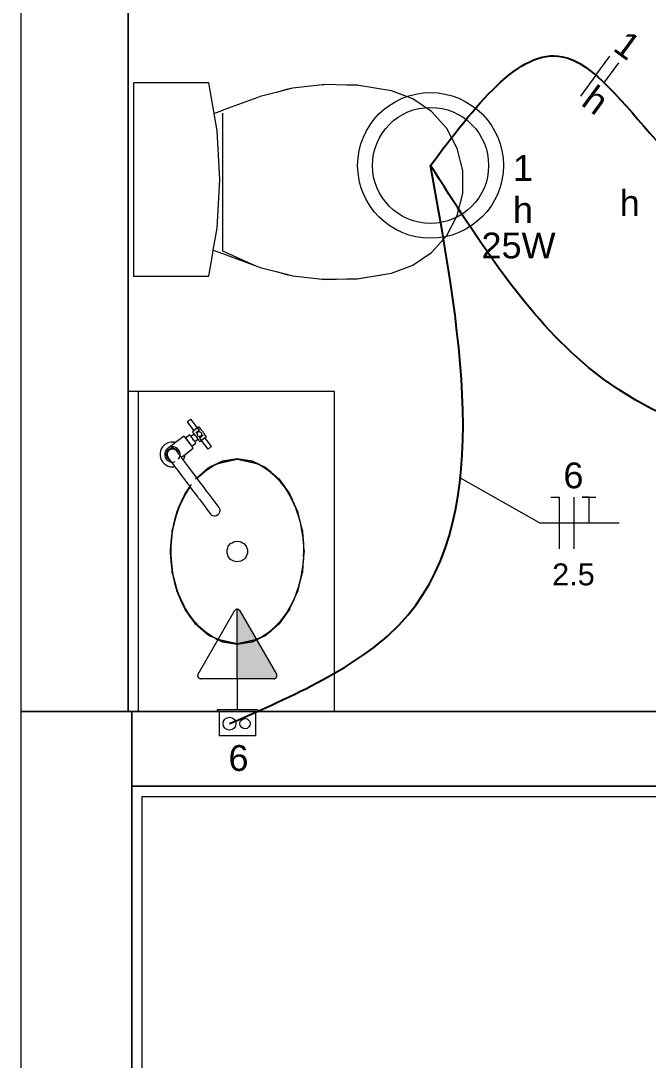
# Model space of a CAD drawing. Header units: millimetres. Extents: x 3.1 to 48, y 1.7 to 17.8.
# Drawn here: x 26.139 to 28.569, y 10.07 to 14.101 of the extents above; entities that cross this region are included whole.
import ezdxf

# ---------------------------------------------------------------- set-up
doc = ezdxf.new("R2010")
doc.units = ezdxf.units.MM
doc.layers.add('EL-Eletroduto', color=30, linetype='Continuous')
for name, color, linetype, lineweight in [('EL-Fios (Fase 1)', 2, 'Continuous', 15), ('EL-Fios (Neutro)', 154, 'Continuous', 15), ('EL-Fios (Retorno)', 10, 'Continuous', 15), ('EL-Fios (Terra)', 92, 'Continuous', 15), ('EL-Textos fios', 1, 'Continuous', 9), ('EL-Tomadas', 150, 'Continuous', 20), ('IFC-Caixa de passagem-Contorno', 44, 'Continuous', 5), ('IFC-Elemento construtivo genérico-Contorno', 253, 'Continuous', 5), ('IFC-Elemento de mobília-Contorno', 253, 'Continuous', 5), ('IFC-Elemento terminal-Contorno', 253, 'Continuous', 5), ('IFC-Laje-Contorno', 253, 'Continuous', 5), ('IFC-Parede padrão-Contorno', 253, 'Continuous', 5), ('IFC-Parede-Contorno', 253, 'Continuous', 5), ('P-Simbol', 5, 'Continuous', 20), ('Textos', 2, 'Continuous', 9)]:
    doc.layers.add(name, color=color, linetype=linetype, lineweight=lineweight)
doc.styles.add('Arial', font='arial.ttf')

msp = doc.modelspace()

# ---------------------------------------------------------------- hatches: boundary and pattern name
at = {"layer": 'EL-Tomadas', "linetype": 'Continuous'}
msp.add_hatch(color=161, dxfattribs=at).paths.add_polyline_path([(26.9773, 11.5495), (26.9773, 11.8188), (26.9797, 11.8186), (26.9827, 11.8175), (26.985, 11.816), (26.9867, 11.8142), (26.9879, 11.8125), (27.1304, 11.5651), (27.1309, 11.5624), (27.1308, 11.5596), (27.13, 11.5567), (27.1288, 11.5546), (27.126, 11.5518), (27.1227, 11.55), (27.1202, 11.5495), (26.9773, 11.5495)])

# ---------------------------------------------------------------- linework, layer by layer
at = {"layer": 'EL-Eletroduto'}
for points in [[(27.7261, 13.5398), (28.2369, 13.9612), (29.0082, 13.418), (29.0142, 13.4198)], [(26.9473, 11.3754), (27.6044, 11.7586), (27.7261, 13.5398)], [(30.8529, 12.4937), (28.3387, 12.7566), (27.7261, 13.5398)]]:
    msp.add_spline(points, degree=3, dxfattribs=at)
at = {"layer": 'EL-Fios (Fase 1)'}
for p, q in [((28.3661, 13.8892), (28.4205, 13.9634)), ((28.3661, 13.8892), (28.3067, 13.8084)), ((28.2831, 12.0535), (28.2831, 12.2535))]:
    msp.add_line(p, q, dxfattribs=at)
at = {"layer": 'EL-Fios (Neutro)'}
for p in [(28.1926, 12.2535), (28.2259, 12.0535)]:
    msp.add_line(p, (28.2259, 12.2535), dxfattribs=at)
at = {"layer": 'EL-Fios (Retorno)'}
for p, q in [((28.401, 13.8635), (28.4554, 13.9377)), ((28.1485, 12.1535), (27.8418, 12.327)), ((28.1485, 12.1535), (28.4563, 12.1535))]:
    msp.add_line(p, q, dxfattribs=at)
at = {"layer": 'EL-Fios (Terra)'}
msp.add_lwpolyline([(28.3402, 12.1535), (28.3402, 12.2535), (28.3135, 12.2535), (28.3669, 12.2535)], dxfattribs=at)
at = {"layer": 'EL-Tomadas'}
for p, q in [((26.8253, 11.5676), (26.9669, 11.8128)), ((26.9773, 11.5495), (26.9773, 11.8188)), ((26.9877, 11.8128), (27.1293, 11.5674)), ((27.1189, 11.5494), (26.8357, 11.5496)), ((26.9773, 11.5496), (26.9773, 11.429))]:
    msp.add_line(p, q, dxfattribs=at)
for points in [[(26.9877, 11.8128), (26.9869, 11.814), (26.986, 11.8151), (26.985, 11.816), (26.9839, 11.8169), (26.9827, 11.8176), (26.9814, 11.8181), (26.98, 11.8185), (26.9787, 11.8187), (26.9773, 11.8188), (26.9759, 11.8187), (26.9745, 11.8185), (26.9732, 11.8181), (26.9719, 11.8176), (26.9707, 11.8169), (26.9696, 11.816), (26.9685, 11.8151), (26.9676, 11.814), (26.9669, 11.8128)], [(26.8253, 11.5676), (26.8247, 11.5663), (26.8242, 11.565), (26.8239, 11.5637), (26.8237, 11.5623), (26.8237, 11.5609), (26.8239, 11.5595), (26.8242, 11.5581), (26.8247, 11.5568), (26.8253, 11.5556), (26.8261, 11.5544), (26.827, 11.5533), (26.828, 11.5524), (26.8291, 11.5516), (26.8303, 11.5509), (26.8316, 11.5503), (26.8329, 11.5499), (26.8343, 11.5497), (26.8357, 11.5496)], [(27.1189, 11.5494), (27.1203, 11.5495), (27.1217, 11.5498), (27.123, 11.5502), (27.1243, 11.5507), (27.1255, 11.5514), (27.1267, 11.5522), (27.1277, 11.5532), (27.1286, 11.5543), (27.1293, 11.5554), (27.13, 11.5567), (27.1304, 11.558), (27.1308, 11.5594), (27.1309, 11.5607), (27.1309, 11.5621), (27.1308, 11.5635), (27.1304, 11.5649), (27.13, 11.5662), (27.1293, 11.5674)]]:
    msp.add_lwpolyline(points, dxfattribs=at)
at = {"layer": 'IFC-Caixa de passagem-Contorno'}
for p, q in [((27.0553, 11.429), (26.8993, 11.429)), ((26.8993, 11.429), (26.8993, 11.423)), ((27.0553, 11.423), (26.8993, 11.423)), ((26.9073, 11.423), (26.9073, 11.328)), ((27.0473, 11.423), (27.0473, 11.328)), ((27.0553, 11.429), (27.0553, 11.423)), ((27.0473, 11.328), (26.9073, 11.328))]:
    msp.add_line(p, q, dxfattribs=at)
for centre, radius in [((26.9473, 11.3754), 0.025), ((27.0073, 11.3754), 0.0199)]:
    msp.add_circle(centre, radius, dxfattribs=at)
at = {"layer": 'IFC-Elemento construtivo genérico-Contorno', "lineweight": 5}
for p, q in [((28.9546, 11.133), (26.5686, 11.133)), ((26.5686, 11.133), (26.5686, 5.407)), ((26.6086, 11.093), (29.2846, 11.093)), ((26.6086, 5.447), (26.6086, 11.093))]:
    msp.add_line(p, q, dxfattribs=at)
at = {"layer": 'IFC-Elemento de mobília-Contorno', "lineweight": 5}
for p, q in [((26.5946, 12.663), (26.5546, 12.663)), ((26.5546, 12.663), (26.5546, 12.642)), ((26.7173, 12.663), (26.5546, 12.663)), ((26.5946, 12.4827), (26.5946, 12.663)), ((26.7521, 12.663), (26.7173, 12.663)), ((26.7688, 12.663), (26.7521, 12.663)), ((26.8607, 12.663), (26.7688, 12.663)), ((26.8957, 12.663), (26.8607, 12.663)), ((26.9534, 12.663), (26.8957, 12.663)), ((27.0012, 12.663), (26.9534, 12.663)), ((27.0293, 12.663), (27.0012, 12.663)), ((27.0588, 12.663), (27.0293, 12.663)), ((27.0701, 12.663), (27.0588, 12.663)), ((27.0938, 12.663), (27.0701, 12.663)), ((27.1857, 12.663), (27.0938, 12.663)), ((27.2025, 12.663), (27.1857, 12.663)), ((27.3546, 12.663), (27.2025, 12.663)), ((27.3546, 12.4612), (27.3546, 12.663)), ((26.5546, 12.642), (26.5546, 12.3369)), ((26.5546, 12.642), (26.5546, 12.3369)), ((26.5946, 12.3432), (26.5946, 12.4827)), ((27.3546, 12.4433), (27.3546, 12.4612)), ((27.3546, 12.344), (27.3546, 12.4433)), ((26.8745, 12.3722), (26.8764, 12.3731)), ((26.8764, 12.3731), (26.8826, 12.3761)), ((26.8826, 12.3761), (26.8963, 12.3828)), ((26.8963, 12.3828), (26.8967, 12.383)), ((26.8967, 12.383), (26.9149, 12.3919)), ((26.9149, 12.3919), (26.9197, 12.3942)), ((26.9197, 12.3942), (26.9276, 12.3955)), ((26.9276, 12.3955), (26.9773, 12.4033)), ((26.9773, 12.4033), (27.0348, 12.3942)), ((27.0348, 12.3942), (27.0397, 12.3919)), ((27.0397, 12.3919), (27.059, 12.3824)), ((27.059, 12.3824), (27.0597, 12.3821)), ((27.0597, 12.3821), (27.0781, 12.3731)), ((27.0781, 12.3731), (27.08, 12.3722)), ((26.5546, 12.3369), (26.5546, 12.3073)), ((26.5946, 12.2357), (26.5946, 12.3432)), ((26.816, 12.3247), (26.8248, 12.3323)), ((26.8248, 12.3323), (26.8399, 12.3456)), ((26.8399, 12.3456), (26.8643, 12.3669)), ((26.8643, 12.3669), (26.8651, 12.3676)), ((26.8651, 12.3676), (26.8745, 12.3722)), ((27.08, 12.3722), (27.0895, 12.3676)), ((27.0895, 12.3676), (27.1298, 12.3323)), ((27.1298, 12.3323), (27.1385, 12.3247)), ((27.3546, 12.2384), (27.3546, 12.344)), ((26.5546, 12.3073), (26.5546, 12.2162)), ((26.7828, 12.2784), (26.7992, 12.3012)), ((26.7992, 12.3012), (26.7994, 12.3015)), ((27.1385, 12.3247), (27.1433, 12.318)), ((27.1433, 12.318), (27.1551, 12.3015)), ((27.1551, 12.3015), (27.1554, 12.3012)), ((27.1554, 12.3012), (27.1717, 12.2784)), ((26.767, 12.2496), (26.7719, 12.2606)), ((26.7719, 12.2606), (26.7751, 12.2676)), ((26.7751, 12.2676), (26.7815, 12.2765)), ((26.7815, 12.2765), (26.7828, 12.2784)), ((27.1717, 12.2784), (27.1731, 12.2765)), ((27.1731, 12.2765), (27.1795, 12.2676)), ((27.1795, 12.2676), (27.1814, 12.2634)), ((27.1814, 12.2634), (27.1826, 12.2606)), ((27.1826, 12.2606), (27.1907, 12.2427)), ((26.5546, 12.2162), (26.5546, 12.1256)), ((26.5946, 12.2186), (26.5946, 12.2357)), ((26.5946, 12.1308), (26.5946, 12.2186)), ((26.7487, 12.2091), (26.7629, 12.2406)), ((26.7629, 12.2406), (26.7639, 12.2427)), ((26.7639, 12.2427), (26.767, 12.2496)), ((27.1907, 12.2427), (27.1916, 12.2406)), ((27.1916, 12.2406), (27.2058, 12.2091)), ((27.3546, 12.2066), (27.3546, 12.2384)), ((26.7371, 12.1707), (26.7384, 12.1759)), ((26.7384, 12.1759), (26.7426, 12.1928)), ((26.7426, 12.1928), (26.7433, 12.1953)), ((26.7433, 12.1953), (26.7443, 12.1993)), ((26.7443, 12.1993), (26.7479, 12.2074)), ((26.7479, 12.2074), (26.7487, 12.2091)), ((27.2058, 12.2091), (27.2066, 12.2074)), ((27.2066, 12.2074), (27.2103, 12.1993)), ((27.2103, 12.1993), (27.2113, 12.1953)), ((27.2113, 12.1953), (27.2119, 12.1928)), ((27.2119, 12.1928), (27.2161, 12.1759)), ((27.2161, 12.1759), (27.2175, 12.1707)), ((27.3546, 12.1355), (27.3546, 12.2066)), ((26.5946, 12.0698), (26.5946, 12.1308)), ((26.7267, 12.1293), (26.7271, 12.1309)), ((26.7271, 12.1309), (26.7371, 12.1707)), ((27.2175, 12.1707), (27.2275, 12.1309)), ((27.2275, 12.1309), (27.2278, 12.1293)), ((27.3546, 12.0623), (27.3546, 12.1355)), ((26.5546, 12.1256), (26.5546, 12.0958)), ((26.5546, 12.0958), (26.5546, 11.9902)), ((26.7192, 12.0491), (26.7228, 12.0937)), ((26.7228, 12.0937), (26.7235, 12.1026)), ((26.7235, 12.1026), (26.7247, 12.1173)), ((26.7247, 12.1173), (26.7248, 12.1192)), ((26.7248, 12.1192), (26.7252, 12.1231)), ((26.7252, 12.1231), (26.7267, 12.1293)), ((27.2278, 12.1293), (27.2294, 12.1231)), ((27.2294, 12.1231), (27.2297, 12.1192)), ((27.2297, 12.1192), (27.2299, 12.1173)), ((27.2299, 12.1173), (27.2334, 12.0737)), ((26.5946, 12.0161), (26.5946, 12.0698)), ((27.2334, 12.0737), (27.2343, 12.0623)), ((27.2343, 12.0623), (27.2354, 12.0491)), ((27.3546, 12.0236), (27.3546, 12.0623)), ((26.5946, 11.9551), (26.5946, 12.0161)), ((26.7187, 12.043), (26.7192, 12.0491)), ((26.7192, 12.0368), (26.7187, 12.043)), ((26.7228, 11.9922), (26.7192, 12.0368)), ((27.2354, 12.0368), (27.2318, 11.9922)), ((27.2354, 12.0491), (27.2359, 12.043)), ((27.2359, 12.043), (27.2354, 12.0368)), ((27.3546, 11.9504), (27.3546, 12.0236)), ((26.5546, 11.9902), (26.5546, 11.9604)), ((26.7235, 11.9833), (26.7228, 11.9922)), ((26.7247, 11.9687), (26.7235, 11.9833)), ((27.2311, 11.9833), (27.2299, 11.9687)), ((27.2318, 11.9922), (27.2311, 11.9833)), ((26.5546, 11.9604), (26.5546, 11.8697)), ((26.5946, 11.8674), (26.5946, 11.9551)), ((26.7248, 11.9667), (26.7247, 11.9687)), ((26.7252, 11.9628), (26.7248, 11.9667)), ((26.7267, 11.9566), (26.7252, 11.9628)), ((26.7271, 11.9551), (26.7267, 11.9566)), ((26.7371, 11.9152), (26.7271, 11.9551)), ((27.2275, 11.9551), (27.2175, 11.9152)), ((27.2278, 11.9566), (27.2275, 11.9551)), ((27.2294, 11.9628), (27.2278, 11.9566)), ((27.2297, 11.9667), (27.2294, 11.9628)), ((27.2299, 11.9687), (27.2297, 11.9667)), ((27.3546, 11.8793), (27.3546, 11.9504)), ((26.7384, 11.91), (26.7371, 11.9152)), ((26.7426, 11.8932), (26.7384, 11.91)), ((26.7433, 11.8907), (26.7426, 11.8932)), ((26.7443, 11.8866), (26.7433, 11.8907)), ((27.2113, 11.8907), (27.2103, 11.8866)), ((27.2119, 11.8932), (27.2113, 11.8907)), ((27.2161, 11.91), (27.2119, 11.8932)), ((27.2175, 11.9152), (27.2161, 11.91)), ((26.5546, 11.8697), (26.5546, 11.7787)), ((26.5946, 11.8502), (26.5946, 11.8674)), ((26.5946, 11.7427), (26.5946, 11.8502)), ((26.7479, 11.8785), (26.7443, 11.8866)), ((26.7487, 11.8768), (26.7479, 11.8785)), ((26.7629, 11.8453), (26.7487, 11.8768)), ((27.2058, 11.8768), (27.1916, 11.8453)), ((27.2066, 11.8785), (27.2058, 11.8768)), ((27.2103, 11.8866), (27.2066, 11.8785)), ((27.3546, 11.8476), (27.3546, 11.8793)), ((26.7639, 11.8432), (26.7629, 11.8453)), ((26.7719, 11.8253), (26.7639, 11.8432)), ((26.7751, 11.8183), (26.7719, 11.8253)), ((26.7815, 11.8094), (26.7751, 11.8183)), ((26.7828, 11.8076), (26.7815, 11.8094)), ((27.1731, 11.8094), (27.1717, 11.8076)), ((27.1795, 11.8183), (27.1731, 11.8094)), ((27.1814, 11.8226), (27.1795, 11.8183)), ((27.1826, 11.8253), (27.1814, 11.8226)), ((27.1907, 11.8432), (27.1826, 11.8253)), ((27.1916, 11.8453), (27.1907, 11.8432)), ((27.3546, 11.7419), (27.3546, 11.8476)), ((26.5546, 11.7787), (26.5546, 11.749)), ((26.7992, 11.7847), (26.7828, 11.8076)), ((26.7994, 11.7844), (26.7992, 11.7847)), ((26.8113, 11.7679), (26.7994, 11.7844)), ((27.1551, 11.7844), (27.1433, 11.7679)), ((27.1554, 11.7847), (27.1551, 11.7844)), ((27.1717, 11.8076), (27.1554, 11.7847)), ((26.5546, 11.749), (26.5546, 11.444)), ((26.5946, 11.6033), (26.5946, 11.7427)), ((26.816, 11.7613), (26.8113, 11.7679)), ((26.8248, 11.7536), (26.816, 11.7613)), ((26.8651, 11.7183), (26.8248, 11.7536)), ((27.1298, 11.7536), (27.0895, 11.7183)), ((27.1385, 11.7613), (27.1298, 11.7536)), ((27.1433, 11.7679), (27.1385, 11.7613)), ((27.3546, 11.6426), (27.3546, 11.7419)), ((26.8745, 11.7137), (26.8651, 11.7183)), ((26.8764, 11.7128), (26.8745, 11.7137)), ((26.8949, 11.7038), (26.8764, 11.7128)), ((26.8955, 11.7035), (26.8949, 11.7038)), ((26.9149, 11.6941), (26.8955, 11.7035)), ((26.9197, 11.6917), (26.9149, 11.6941)), ((26.9773, 11.6827), (26.9197, 11.6917)), ((27.0348, 11.6917), (26.9773, 11.6827)), ((27.0397, 11.6941), (27.0348, 11.6917)), ((27.0578, 11.7029), (27.0397, 11.6941)), ((27.0582, 11.7031), (27.0578, 11.7029)), ((27.0781, 11.7128), (27.0582, 11.7031)), ((27.08, 11.7137), (27.0781, 11.7128)), ((27.0895, 11.7183), (27.08, 11.7137)), ((27.3546, 11.6247), (27.3546, 11.6426)), ((27.3546, 11.423), (27.3546, 11.6247)), ((26.5946, 11.423), (26.5946, 11.6033)), ((26.5546, 11.444), (26.5546, 11.423)), ((26.5546, 11.423), (26.5686, 11.423)), ((26.5686, 11.423), (26.5946, 11.423)), ((26.5946, 11.423), (26.7521, 11.423)), ((26.7521, 11.423), (26.7688, 11.423)), ((26.7688, 11.423), (26.8607, 11.423)), ((26.8607, 11.423), (26.8957, 11.423)), ((26.8957, 11.423), (26.9534, 11.423)), ((26.9534, 11.423), (27.0012, 11.423)), ((27.0012, 11.423), (27.0588, 11.423)), ((27.0588, 11.423), (27.0938, 11.423)), ((27.0938, 11.423), (27.1857, 11.423)), ((27.1857, 11.423), (27.2025, 11.423)), ((27.2025, 11.423), (27.3546, 11.423))]:
    msp.add_line(p, q, dxfattribs=at)
at = {"layer": 'IFC-Elemento terminal-Contorno', "lineweight": 5}
for p, q in [((26.5746, 13.86), (26.5746, 13.6279)), ((26.6413, 13.86), (26.5746, 13.86)), ((26.8674, 13.86), (26.6413, 13.86)), ((26.8875, 13.7415), (26.8674, 13.86)), ((27.1912, 13.8388), (27.1274, 13.8223)), ((27.1728, 13.8352), (27.1274, 13.8223)), ((27.1819, 13.8363), (27.1728, 13.8352)), ((27.3193, 13.8533), (27.1912, 13.8388)), ((27.3068, 13.8527), (27.2606, 13.8467)), ((27.3129, 13.8526), (27.3068, 13.8527)), ((27.401, 13.8512), (27.3193, 13.8533)), ((27.4481, 13.8499), (27.401, 13.8512)), ((27.4419, 13.8505), (27.401, 13.8512)), ((27.4449, 13.85), (27.4419, 13.8505)), ((27.5752, 13.8287), (27.4481, 13.8499)), ((27.6576, 13.7979), (27.5752, 13.8287)), ((27.039, 13.7966), (26.9247, 13.755)), ((27.0469, 13.7994), (27.039, 13.7966)), ((27.0428, 13.7983), (27.039, 13.7966)), ((27.0469, 13.7994), (27.0428, 13.7983)), ((27.0664, 13.8065), (27.0469, 13.7994)), ((27.1274, 13.8223), (27.0664, 13.8065)), ((27.7302, 13.7483), (27.6576, 13.7979)), ((26.895, 13.7443), (26.8875, 13.7415)), ((26.9196, 13.7532), (26.895, 13.7443)), ((26.9247, 13.755), (26.9196, 13.7532)), ((26.9196, 13.7428), (26.9196, 13.2082)), ((27.7888, 13.6826), (27.7302, 13.7483)), ((26.899, 13.674), (26.8875, 13.7415)), ((26.9096, 13.4855), (26.899, 13.674)), ((27.8298, 13.6048), (27.7888, 13.6826)), ((26.5746, 13.6279), (26.5746, 13.3232)), ((27.8509, 13.5195), (27.8298, 13.6048)), ((27.8509, 13.4315), (27.8509, 13.5195)), ((26.899, 13.2971), (26.9096, 13.4855)), ((27.8298, 13.3462), (27.8509, 13.4315)), ((27.7888, 13.2684), (27.8298, 13.3462)), ((26.5746, 13.3232), (26.5746, 13.2716)), ((26.5746, 13.2716), (26.5746, 13.111)), ((26.8843, 13.2106), (26.899, 13.2971)), ((27.7302, 13.2027), (27.7888, 13.2684)), ((26.8674, 13.111), (26.8812, 13.1923)), ((26.8812, 13.1923), (26.8843, 13.2106)), ((26.8843, 13.2106), (26.9196, 13.1978)), ((26.9196, 13.2082), (27.0428, 13.1527)), ((26.9196, 13.1978), (27.039, 13.1544)), ((27.6576, 13.1531), (27.7302, 13.2027)), ((27.039, 13.1544), (27.0469, 13.1516)), ((27.0428, 13.1527), (27.0469, 13.1516)), ((27.0469, 13.1516), (27.0664, 13.1445)), ((27.0664, 13.1445), (27.1274, 13.1287)), ((27.5752, 13.1224), (27.6576, 13.1531)), ((26.5746, 13.111), (26.8674, 13.111)), ((27.1274, 13.1287), (27.1819, 13.1147)), ((27.1274, 13.1287), (27.1728, 13.1158)), ((27.1728, 13.1158), (27.1819, 13.1147)), ((27.1819, 13.1147), (27.1912, 13.1122)), ((27.1912, 13.1122), (27.3193, 13.0977)), ((27.2606, 13.1043), (27.3068, 13.0983)), ((27.3068, 13.0983), (27.401, 13.0998)), ((27.3193, 13.0977), (27.4481, 13.1011)), ((27.401, 13.0998), (27.4419, 13.1005)), ((27.4419, 13.1005), (27.5752, 13.1224)), ((27.4481, 13.1011), (27.5752, 13.1224)), ((26.7837, 12.5454), (26.7834, 12.5452)), ((26.7834, 12.5452), (26.809, 12.5112)), ((26.7844, 12.5459), (26.7837, 12.5454)), ((26.7855, 12.5468), (26.7844, 12.5459)), ((26.787, 12.5479), (26.7855, 12.5468)), ((26.7888, 12.5492), (26.787, 12.5479)), ((26.7906, 12.5506), (26.7888, 12.5492)), ((26.7925, 12.552), (26.7906, 12.5506)), ((26.7942, 12.5534), (26.7925, 12.552)), ((26.7957, 12.5545), (26.7942, 12.5534)), ((26.7969, 12.5553), (26.7957, 12.5545)), ((26.7976, 12.5559), (26.7969, 12.5553)), ((26.7978, 12.5561), (26.7976, 12.5559)), ((26.8235, 12.5221), (26.7978, 12.5561)), ((26.7932, 12.4948), (26.7771, 12.4827)), ((26.7936, 12.4943), (26.7932, 12.4948)), ((26.7948, 12.4927), (26.7936, 12.4943)), ((26.8103, 12.4979), (26.7979, 12.4886)), ((26.809, 12.5112), (26.8035, 12.507)), ((26.8035, 12.507), (26.8039, 12.5063)), ((26.8039, 12.5063), (26.8053, 12.5045)), ((26.8053, 12.5045), (26.8076, 12.5015)), ((26.8076, 12.5015), (26.8102, 12.498)), ((26.8235, 12.5221), (26.809, 12.5112)), ((26.8102, 12.498), (26.8103, 12.4979)), ((26.8105, 12.4976), (26.8103, 12.4979)), ((26.8103, 12.4979), (26.8105, 12.4976)), ((26.8105, 12.4976), (26.8109, 12.4971)), ((26.8113, 12.4966), (26.8105, 12.4976)), ((26.8109, 12.4971), (26.8135, 12.4937)), ((26.8124, 12.4951), (26.8113, 12.4966)), ((26.8139, 12.4931), (26.8124, 12.4951)), ((26.8135, 12.4937), (26.814, 12.493)), ((26.8161, 12.5024), (26.8168, 12.5029)), ((26.8168, 12.5029), (26.818, 12.5038)), ((26.818, 12.5038), (26.8194, 12.5049)), ((26.8194, 12.5049), (26.8212, 12.5062)), ((26.8212, 12.5062), (26.823, 12.5076)), ((26.8221, 12.5013), (26.8215, 12.4991)), ((26.8215, 12.4991), (26.8215, 12.4967)), ((26.8215, 12.4967), (26.8221, 12.4944)), ((26.8233, 12.5034), (26.8221, 12.5013)), ((26.8221, 12.4944), (26.8232, 12.4924)), ((26.823, 12.5076), (26.8249, 12.509)), ((26.825, 12.505), (26.8233, 12.5034)), ((26.8291, 12.5263), (26.8235, 12.5221)), ((26.8303, 12.513), (26.8235, 12.5221)), ((26.8249, 12.509), (26.8266, 12.5103)), ((26.827, 12.5062), (26.825, 12.505)), ((26.8266, 12.5103), (26.8281, 12.5115)), ((26.8293, 12.5068), (26.827, 12.5062)), ((26.8281, 12.5115), (26.8293, 12.5123)), ((26.8295, 12.5256), (26.8291, 12.5263)), ((26.8293, 12.5123), (26.83, 12.5129)), ((26.8317, 12.5068), (26.8293, 12.5068)), ((26.831, 12.5238), (26.8295, 12.5256)), ((26.83, 12.5129), (26.8303, 12.513)), ((26.8332, 12.5208), (26.831, 12.5238)), ((26.834, 12.5061), (26.8317, 12.5068)), ((26.8359, 12.5173), (26.8332, 12.5208)), ((26.836, 12.5049), (26.834, 12.5061)), ((26.8361, 12.5169), (26.8359, 12.5173)), ((26.8376, 12.5032), (26.836, 12.5049)), ((26.8365, 12.5164), (26.8361, 12.5169)), ((26.8391, 12.513), (26.8365, 12.5164)), ((26.8375, 12.4923), (26.8387, 12.4943)), ((26.8388, 12.5012), (26.8376, 12.5032)), ((26.8387, 12.4943), (26.8394, 12.4966)), ((26.8394, 12.4989), (26.8388, 12.5012)), ((26.8396, 12.5123), (26.8391, 12.513)), ((26.8394, 12.4966), (26.8394, 12.4989)), ((26.8432, 12.5075), (26.8396, 12.5123)), ((26.8469, 12.5026), (26.8432, 12.5075)), ((26.8474, 12.5019), (26.8469, 12.5026)), ((26.8499, 12.4986), (26.8474, 12.5019)), ((26.8503, 12.4981), (26.8499, 12.4986)), ((26.8506, 12.4977), (26.8503, 12.4981)), ((26.8533, 12.4942), (26.8506, 12.4977)), ((26.8555, 12.4912), (26.8533, 12.4942)), ((26.697, 12.4575), (26.688, 12.4487)), ((26.7079, 12.4637), (26.697, 12.4575)), ((26.7201, 12.4668), (26.7079, 12.4637)), ((26.738, 12.4652), (26.7133, 12.4466)), ((26.7326, 12.4667), (26.7201, 12.4668)), ((26.738, 12.4652), (26.7326, 12.4667)), ((26.7396, 12.4664), (26.738, 12.4652)), ((26.7713, 12.4903), (26.7396, 12.4664)), ((26.7719, 12.4895), (26.7713, 12.4903)), ((26.7737, 12.4871), (26.7719, 12.4895)), ((26.7765, 12.4834), (26.7737, 12.4871)), ((26.7771, 12.4827), (26.7765, 12.4834)), ((26.7771, 12.4827), (26.7775, 12.4821)), ((26.7802, 12.4785), (26.7771, 12.4827)), ((26.7775, 12.4821), (26.7787, 12.4806)), ((26.7787, 12.4806), (26.7806, 12.478)), ((26.7845, 12.4728), (26.7802, 12.4785)), ((26.7806, 12.478), (26.7831, 12.4747)), ((26.7831, 12.4747), (26.786, 12.4708)), ((26.7891, 12.4667), (26.7845, 12.4728)), ((26.786, 12.4708), (26.7891, 12.4667)), ((26.7937, 12.4606), (26.7891, 12.4667)), ((26.7891, 12.4667), (26.7922, 12.4625)), ((26.7922, 12.4625), (26.7951, 12.4587)), ((26.798, 12.4549), (26.7937, 12.4606)), ((26.7967, 12.4901), (26.7948, 12.4927)), ((26.7951, 12.4587), (26.7976, 12.4554)), ((26.7992, 12.4868), (26.7967, 12.4901)), ((26.7976, 12.4554), (26.7996, 12.4528)), ((26.7979, 12.4886), (26.7981, 12.4883)), ((26.8017, 12.45), (26.798, 12.4549)), ((26.7981, 12.4883), (26.7988, 12.4873)), ((26.7988, 12.4873), (26.8, 12.4857)), ((26.8021, 12.483), (26.7992, 12.4868)), ((26.8, 12.4857), (26.8015, 12.4837)), ((26.8012, 12.4507), (26.8173, 12.4628)), ((26.8015, 12.4837), (26.8033, 12.4813)), ((26.8052, 12.4788), (26.8021, 12.483)), ((26.8033, 12.4813), (26.8052, 12.4788)), ((26.8083, 12.4747), (26.8052, 12.4788)), ((26.8052, 12.4788), (26.8071, 12.4763)), ((26.8071, 12.4763), (26.8089, 12.4739)), ((26.8112, 12.4708), (26.8083, 12.4747)), ((26.8089, 12.4739), (26.8104, 12.4719)), ((26.8104, 12.4719), (26.8116, 12.4704)), ((26.8126, 12.4691), (26.8112, 12.4708)), ((26.8116, 12.4704), (26.8123, 12.4694)), ((26.8123, 12.4694), (26.8126, 12.4691)), ((26.8126, 12.4691), (26.825, 12.4784)), ((26.8137, 12.4675), (26.8126, 12.4691)), ((26.8157, 12.465), (26.8137, 12.4675)), ((26.8157, 12.4907), (26.8139, 12.4931)), ((26.814, 12.493), (26.8176, 12.4882)), ((26.8176, 12.4882), (26.8157, 12.4907)), ((26.8169, 12.4634), (26.8157, 12.465)), ((26.8173, 12.4628), (26.8169, 12.4634)), ((26.8176, 12.4882), (26.8213, 12.4833)), ((26.8195, 12.4856), (26.8176, 12.4882)), ((26.8213, 12.4833), (26.8195, 12.4856)), ((26.8213, 12.4833), (26.8218, 12.4826)), ((26.8228, 12.4813), (26.8213, 12.4833)), ((26.8218, 12.4826), (26.8243, 12.4793)), ((26.824, 12.4797), (26.8228, 12.4813)), ((26.8232, 12.4924), (26.8249, 12.4907)), ((26.8247, 12.4787), (26.824, 12.4797)), ((26.8243, 12.4793), (26.8247, 12.4788)), ((26.8247, 12.4788), (26.825, 12.4784)), ((26.825, 12.4784), (26.8247, 12.4787)), ((26.8249, 12.4907), (26.8269, 12.4895)), ((26.825, 12.4784), (26.8276, 12.4749)), ((26.8269, 12.4895), (26.8292, 12.4889)), ((26.8276, 12.4749), (26.8299, 12.4719)), ((26.8292, 12.4889), (26.8315, 12.4889)), ((26.8299, 12.4719), (26.8313, 12.47)), ((26.8308, 12.4828), (26.8306, 12.4826)), ((26.8306, 12.4826), (26.8374, 12.4736)), ((26.8316, 12.4833), (26.8308, 12.4828)), ((26.8313, 12.47), (26.8318, 12.4694)), ((26.8315, 12.4889), (26.8338, 12.4895)), ((26.8327, 12.4842), (26.8316, 12.4833)), ((26.8318, 12.4694), (26.8374, 12.4736)), ((26.8342, 12.4853), (26.8327, 12.4842)), ((26.8338, 12.4895), (26.8359, 12.4906)), ((26.8359, 12.4866), (26.8342, 12.4853)), ((26.8359, 12.4906), (26.8375, 12.4923)), ((26.8378, 12.488), (26.8359, 12.4866)), ((26.8374, 12.4736), (26.8518, 12.4844)), ((26.8374, 12.4736), (26.863, 12.4396)), ((26.8397, 12.4894), (26.8378, 12.488)), ((26.8414, 12.4907), (26.8397, 12.4894)), ((26.8429, 12.4919), (26.8414, 12.4907)), ((26.844, 12.4927), (26.8429, 12.4919)), ((26.8448, 12.4933), (26.844, 12.4927)), ((26.8518, 12.4844), (26.8574, 12.4887)), ((26.8774, 12.4504), (26.8518, 12.4844)), ((26.8569, 12.4893), (26.8555, 12.4912)), ((26.8574, 12.4887), (26.8569, 12.4893)), ((26.6783, 12.4258), (26.6782, 12.4132)), ((26.6782, 12.4132), (26.6813, 12.401)), ((26.6816, 12.4379), (26.6783, 12.4258)), ((26.688, 12.4487), (26.6816, 12.4379)), ((26.6982, 12.4308), (26.6961, 12.4232)), ((26.6961, 12.4232), (26.6961, 12.4154)), ((26.6961, 12.4154), (26.698, 12.4078)), ((26.7022, 12.4376), (26.6982, 12.4308)), ((26.7021, 12.4224), (26.702, 12.4161)), ((26.702, 12.4161), (26.7036, 12.4101)), ((26.7038, 12.4285), (26.7021, 12.4224)), ((26.7051, 12.4404), (26.7022, 12.4376)), ((26.707, 12.4339), (26.7038, 12.4285)), ((26.7078, 12.4431), (26.7051, 12.4404)), ((26.7066, 12.4273), (26.7051, 12.422)), ((26.7066, 12.4273), (26.7051, 12.422)), ((26.7051, 12.422), (26.7051, 12.4165)), ((26.7051, 12.422), (26.7051, 12.4165)), ((26.7051, 12.4165), (26.7064, 12.4112)), ((26.7051, 12.4165), (26.7064, 12.4112)), ((26.7094, 12.432), (26.7066, 12.4273)), ((26.7094, 12.432), (26.7066, 12.4273)), ((26.7114, 12.4383), (26.707, 12.4339)), ((26.7112, 12.445), (26.7078, 12.4431)), ((26.7133, 12.4358), (26.7094, 12.432)), ((26.7133, 12.4358), (26.7094, 12.432)), ((26.7147, 12.4469), (26.7112, 12.445)), ((26.7133, 12.4466), (26.7112, 12.445)), ((26.7169, 12.4414), (26.7114, 12.4383)), ((26.7181, 12.4385), (26.7133, 12.4358)), ((26.718, 12.4385), (26.7133, 12.4358)), ((26.7223, 12.4489), (26.7147, 12.4469)), ((26.723, 12.4429), (26.7169, 12.4414)), ((26.7234, 12.4399), (26.718, 12.4385)), ((26.7234, 12.4399), (26.7181, 12.4385)), ((26.7301, 12.4488), (26.7223, 12.4489)), ((26.7293, 12.4429), (26.723, 12.4429)), ((26.7288, 12.4399), (26.7234, 12.4399)), ((26.7288, 12.4399), (26.7234, 12.4399)), ((26.7341, 12.4384), (26.7288, 12.4399)), ((26.7341, 12.4384), (26.7288, 12.4399)), ((26.7353, 12.4412), (26.7293, 12.4429)), ((26.7377, 12.4467), (26.7301, 12.4488)), ((26.7388, 12.4356), (26.7341, 12.4384)), ((26.7388, 12.4356), (26.7341, 12.4384)), ((26.7407, 12.438), (26.7353, 12.4412)), ((26.7444, 12.4428), (26.7377, 12.4467)), ((26.7427, 12.4317), (26.7388, 12.4356)), ((26.7427, 12.4317), (26.7388, 12.4356)), ((26.7451, 12.4335), (26.7407, 12.438)), ((26.7461, 12.4271), (26.7427, 12.4317)), ((26.7454, 12.4269), (26.7427, 12.4317)), ((26.7499, 12.4372), (26.7444, 12.4428)), ((26.7482, 12.4281), (26.7451, 12.4335)), ((26.7496, 12.4225), (26.7461, 12.4271)), ((26.7497, 12.4224), (26.7482, 12.4281)), ((26.7497, 12.4224), (26.7496, 12.4225)), ((26.7498, 12.4223), (26.7497, 12.4224)), ((26.7556, 12.4146), (26.7498, 12.4223)), ((26.7538, 12.4303), (26.7499, 12.4372)), ((26.7536, 12.4073), (26.7557, 12.4149)), ((26.7558, 12.4227), (26.7538, 12.4303)), ((26.7569, 12.4129), (26.7556, 12.4146)), ((26.7557, 12.4149), (26.7558, 12.4227)), ((26.7586, 12.4106), (26.7569, 12.4129)), ((26.7605, 12.4081), (26.7736, 12.418)), ((26.7735, 12.4124), (26.7736, 12.418)), ((26.7736, 12.418), (26.7752, 12.4191)), ((26.7752, 12.4191), (26.8069, 12.4431)), ((26.7996, 12.4528), (26.8008, 12.4512)), ((26.8008, 12.4512), (26.8012, 12.4507)), ((26.8045, 12.4462), (26.8017, 12.45)), ((26.8063, 12.4439), (26.8045, 12.4462)), ((26.8069, 12.4431), (26.8063, 12.4439)), ((26.863, 12.4396), (26.8633, 12.4398)), ((26.8633, 12.4398), (26.864, 12.4403)), ((26.864, 12.4403), (26.8651, 12.4412)), ((26.8651, 12.4412), (26.8666, 12.4423)), ((26.8666, 12.4423), (26.8684, 12.4436)), ((26.8684, 12.4436), (26.8702, 12.445)), ((26.8702, 12.445), (26.8721, 12.4464)), ((26.8721, 12.4464), (26.8738, 12.4477)), ((26.8738, 12.4477), (26.8753, 12.4488)), ((26.8753, 12.4488), (26.8765, 12.4497)), ((26.8765, 12.4497), (26.8772, 12.4502)), ((26.8772, 12.4502), (26.8774, 12.4504)), ((26.6813, 12.401), (26.6875, 12.3901)), ((26.6875, 12.3901), (26.6963, 12.3812)), ((26.6963, 12.3812), (26.7071, 12.3748)), ((26.698, 12.4078), (26.7019, 12.401)), ((26.7019, 12.401), (26.7074, 12.3954)), ((26.7036, 12.4101), (26.7067, 12.4046)), ((26.7064, 12.4112), (26.7105, 12.4051)), ((26.7064, 12.4112), (26.7091, 12.4064)), ((26.7067, 12.4046), (26.7111, 12.4001)), ((26.7071, 12.3748), (26.7192, 12.3714)), ((26.7074, 12.3954), (26.7142, 12.3914)), ((26.7091, 12.4064), (26.7105, 12.4051)), ((26.7105, 12.4051), (26.711, 12.4042)), ((26.711, 12.4042), (26.7106, 12.4045)), ((26.7106, 12.4045), (26.7112, 12.404)), ((26.711, 12.4042), (26.7112, 12.404)), ((26.7111, 12.4001), (26.7161, 12.3972)), ((26.7112, 12.404), (26.7116, 12.4033)), ((26.7116, 12.4033), (26.7121, 12.4026)), ((26.7121, 12.4026), (26.712, 12.4026)), ((26.712, 12.4026), (26.7121, 12.4025)), ((26.7121, 12.4026), (26.7121, 12.4025)), ((26.7137, 12.402), (26.7121, 12.4026)), ((26.7121, 12.4025), (26.7142, 12.4015)), ((26.7121, 12.4025), (26.7126, 12.4018)), ((26.7126, 12.4018), (26.7133, 12.401)), ((26.7133, 12.401), (26.716, 12.3973)), ((26.7142, 12.3914), (26.7217, 12.3893)), ((26.716, 12.3973), (26.7161, 12.3972)), ((26.7161, 12.3972), (26.7162, 12.397)), ((26.7162, 12.397), (26.7221, 12.3893)), ((26.7217, 12.3893), (26.7296, 12.3892)), ((26.7221, 12.3893), (26.7233, 12.3876)), ((26.7233, 12.3876), (26.725, 12.3853)), ((26.725, 12.3853), (26.734, 12.3734)), ((26.7296, 12.3892), (26.7372, 12.3912)), ((26.734, 12.3734), (26.735, 12.3721)), ((26.7496, 12.4006), (26.7536, 12.4073)), ((26.7605, 12.4081), (26.7586, 12.4106)), ((26.7676, 12.3987), (26.7605, 12.4081)), ((26.7685, 12.3974), (26.7676, 12.3987)), ((26.7685, 12.3974), (26.7702, 12.4003)), ((26.7692, 12.3966), (26.7685, 12.3974)), ((26.7804, 12.3816), (26.7692, 12.3966)), ((26.7702, 12.4003), (26.7735, 12.4124)), ((26.7933, 12.3645), (26.7804, 12.3816)), ((26.8447, 12.3497), (26.8955, 12.3824)), ((26.8949, 12.3821), (26.8699, 12.3683)), ((26.8699, 12.3683), (26.8834, 12.3746)), ((26.8834, 12.3746), (26.9053, 12.3849)), ((26.8963, 12.3828), (26.9773, 12.4013)), ((26.9053, 12.3849), (26.9228, 12.3931)), ((26.9228, 12.3931), (26.9773, 12.4013)), ((26.9773, 12.4013), (26.9228, 12.3931)), ((26.9773, 12.4013), (27.0318, 12.3931)), ((27.0318, 12.3931), (26.9773, 12.4013)), ((26.9773, 12.4013), (27.0582, 12.3828)), ((27.0318, 12.3931), (27.0493, 12.3849)), ((27.0578, 12.383), (27.0318, 12.3931)), ((27.0493, 12.3849), (27.0712, 12.3746)), ((27.059, 12.3824), (27.1098, 12.3497)), ((27.0712, 12.3746), (27.0847, 12.3683)), ((26.7192, 12.3714), (26.7318, 12.3713)), ((26.7318, 12.3713), (26.735, 12.3721)), ((26.735, 12.3721), (26.7356, 12.3713)), ((26.7356, 12.3713), (26.7469, 12.3563)), ((26.7469, 12.3563), (26.7598, 12.3392)), ((26.7598, 12.3392), (26.7742, 12.3201)), ((26.8196, 12.3296), (26.7933, 12.3645)), ((26.8209, 12.3272), (26.8334, 12.3377)), ((26.8447, 12.3497), (26.8212, 12.3275)), ((26.8224, 12.3259), (26.8447, 12.3497)), ((26.8334, 12.3377), (26.8699, 12.3683)), ((26.8699, 12.3683), (26.8447, 12.3497)), ((27.0847, 12.3683), (27.0968, 12.3581)), ((27.1098, 12.3497), (27.0847, 12.3683)), ((27.0968, 12.3581), (27.1211, 12.3377)), ((27.1336, 12.3272), (27.1098, 12.3497)), ((27.1098, 12.3497), (27.1554, 12.3012)), ((27.1211, 12.3377), (27.1336, 12.3272)), ((26.7629, 12.2406), (26.7944, 12.2933)), ((26.7742, 12.3201), (26.7886, 12.301)), ((26.7941, 12.2937), (26.7789, 12.271)), ((26.7886, 12.301), (26.7922, 12.2961)), ((26.7896, 12.2853), (26.795, 12.2925)), ((26.7922, 12.2961), (26.7941, 12.2937)), ((26.7941, 12.2937), (26.7944, 12.2933)), ((26.7944, 12.2933), (26.795, 12.2925)), ((26.795, 12.2925), (26.8018, 12.2834)), ((26.8204, 12.3285), (26.8196, 12.3296)), ((26.8212, 12.3275), (26.8204, 12.3285)), ((26.8221, 12.3263), (26.8212, 12.3275)), ((26.8212, 12.3275), (26.8212, 12.3275)), ((26.8212, 12.3275), (26.8212, 12.3275)), ((26.8224, 12.3259), (26.8221, 12.3263)), ((26.8354, 12.3087), (26.8224, 12.3259)), ((26.8486, 12.2911), (26.8354, 12.3087)), ((27.1336, 12.3272), (27.144, 12.3133)), ((27.1551, 12.3015), (27.1336, 12.3272)), ((27.144, 12.3133), (27.1757, 12.271)), ((27.1561, 12.3002), (27.1916, 12.2406)), ((26.7548, 12.2197), (26.7709, 12.254)), ((26.7709, 12.254), (26.7789, 12.271)), ((26.7789, 12.271), (26.7896, 12.2853)), ((26.8018, 12.2834), (26.8151, 12.2658)), ((26.8151, 12.2658), (26.8248, 12.2529)), ((26.8248, 12.2529), (26.8264, 12.2508)), ((26.8599, 12.2761), (26.8486, 12.2911)), ((26.8681, 12.2653), (26.8599, 12.2761)), ((26.9075, 12.2129), (26.8681, 12.2653)), ((27.1757, 12.271), (27.1837, 12.254)), ((27.1907, 12.2427), (27.1757, 12.271)), ((27.1837, 12.254), (27.2079, 12.2024)), ((26.7371, 12.1707), (26.7599, 12.2339)), ((26.7572, 12.2279), (26.7466, 12.2024)), ((26.7466, 12.2024), (26.7548, 12.2197)), ((26.8264, 12.2508), (26.8305, 12.2454)), ((26.8305, 12.2454), (26.8345, 12.2401)), ((26.8345, 12.2401), (26.874, 12.1876)), ((26.9098, 12.2087), (26.9075, 12.2129)), ((27.1947, 12.2339), (27.2175, 12.1707)), ((26.7314, 12.1444), (26.7416, 12.1831)), ((26.7416, 12.1831), (26.7466, 12.2024)), ((26.874, 12.1876), (26.8774, 12.1843)), ((26.8774, 12.1843), (26.8817, 12.1821)), ((26.8817, 12.1821), (26.8867, 12.1811)), ((26.8867, 12.1811), (26.8919, 12.1814)), ((26.8919, 12.1814), (26.897, 12.183)), ((26.897, 12.183), (26.9017, 12.1858)), ((26.9017, 12.1858), (26.9057, 12.1895)), ((26.9057, 12.1895), (26.9086, 12.194)), ((26.9086, 12.194), (26.9104, 12.199)), ((26.9108, 12.204), (26.9098, 12.2087)), ((26.9104, 12.199), (26.9108, 12.204)), ((27.2079, 12.2024), (27.213, 12.1831)), ((27.2161, 12.1759), (27.2079, 12.2024)), ((27.213, 12.1831), (27.2282, 12.125)), ((26.7228, 12.0937), (26.7334, 12.1561)), ((26.7308, 12.1455), (26.7263, 12.125)), ((26.7263, 12.125), (26.7314, 12.1444)), ((27.2211, 12.1561), (27.2318, 12.0937)), ((26.7212, 12.0635), (26.7246, 12.1045)), ((26.7246, 12.1045), (26.7263, 12.125)), ((27.2282, 12.125), (27.2299, 12.1045)), ((27.2311, 12.1026), (27.2282, 12.125)), ((27.2299, 12.1045), (27.2334, 12.0635)), ((26.7194, 12.043), (26.7212, 12.0635)), ((26.7202, 12.0623), (26.7194, 12.043)), ((26.7212, 12.0122), (26.7212, 12.0737)), ((26.9379, 12.0499), (26.9403, 12.0564)), ((26.9403, 12.0564), (26.9426, 12.063)), ((26.9426, 12.063), (26.9516, 12.0736)), ((26.9516, 12.0736), (26.9576, 12.0771)), ((26.9576, 12.0771), (26.9636, 12.0806)), ((26.9636, 12.0806), (26.9677, 12.0813)), ((26.9677, 12.0813), (26.9773, 12.083)), ((26.9773, 12.083), (26.9868, 12.0813)), ((26.9868, 12.0813), (26.991, 12.0806)), ((26.991, 12.0806), (26.997, 12.0771)), ((26.997, 12.0771), (27.003, 12.0736)), ((27.003, 12.0736), (27.0119, 12.063)), ((27.0119, 12.063), (27.0143, 12.0564)), ((27.0143, 12.0564), (27.0167, 12.0499)), ((27.2334, 12.0737), (27.2334, 12.0122)), ((27.2334, 12.0635), (27.2351, 12.043)), ((26.7246, 11.9815), (26.7194, 12.043)), ((26.9379, 12.043), (26.9379, 12.0499)), ((26.9379, 12.036), (26.9379, 12.043)), ((26.9403, 12.0295), (26.9379, 12.036)), ((26.9426, 12.023), (26.9403, 12.0295)), ((26.9471, 12.0176), (26.9426, 12.023)), ((26.9516, 12.0123), (26.9471, 12.0176)), ((26.9636, 12.0054), (26.9516, 12.0123)), ((27.003, 12.0123), (26.991, 12.0054)), ((27.0074, 12.0176), (27.003, 12.0123)), ((27.0119, 12.023), (27.0074, 12.0176)), ((27.0143, 12.0295), (27.0119, 12.023)), ((27.0167, 12.036), (27.0143, 12.0295)), ((27.0167, 12.0499), (27.0167, 12.043)), ((27.0167, 12.043), (27.0167, 12.036)), ((27.2334, 12.0224), (27.2299, 11.9815)), ((27.2351, 12.043), (27.2334, 12.0224)), ((27.2343, 12.0236), (27.2351, 12.043)), ((26.7334, 11.9298), (26.7228, 11.9922)), ((26.7235, 11.9833), (26.7263, 11.961)), ((26.7263, 11.961), (26.7246, 11.9815)), ((26.9773, 12.003), (26.9636, 12.0054)), ((26.991, 12.0054), (26.9773, 12.003)), ((27.2318, 11.9922), (27.2211, 11.9298)), ((27.2299, 11.9815), (27.2282, 11.961)), ((26.7416, 11.9028), (26.7263, 11.961)), ((27.2231, 11.9415), (27.213, 11.9028)), ((27.2282, 11.961), (27.2231, 11.9415)), ((27.2238, 11.9404), (27.2282, 11.961)), ((26.7599, 11.852), (26.7371, 11.9152)), ((26.7384, 11.91), (26.7466, 11.8835)), ((26.7466, 11.8835), (26.7416, 11.9028)), ((27.2175, 11.9152), (27.1947, 11.852)), ((27.213, 11.9028), (27.2079, 11.8835)), ((26.7709, 11.832), (26.7466, 11.8835)), ((27.1998, 11.8662), (27.1837, 11.832)), ((27.1974, 11.858), (27.2079, 11.8835)), ((27.2079, 11.8835), (27.1998, 11.8662)), ((26.7985, 11.7857), (26.7629, 11.8453)), ((26.7639, 11.8432), (26.7789, 11.8149)), ((26.7789, 11.8149), (26.7709, 11.832)), ((26.8105, 11.7727), (26.7789, 11.8149)), ((27.1916, 11.8453), (27.1561, 11.7857)), ((27.1568, 11.7867), (27.1757, 11.8149)), ((27.1757, 11.8149), (27.165, 11.8007)), ((27.1837, 11.832), (27.1757, 11.8149)), ((26.8447, 11.7362), (26.7992, 11.7847)), ((26.7994, 11.7844), (26.8209, 11.7587)), ((26.8209, 11.7587), (26.8105, 11.7727)), ((27.1554, 11.7847), (27.1098, 11.7362)), ((27.144, 11.7727), (27.1336, 11.7587)), ((27.165, 11.8007), (27.144, 11.7727)), ((26.8334, 11.7483), (26.8209, 11.7587)), ((26.8209, 11.7587), (26.8447, 11.7362)), ((26.8578, 11.7278), (26.8334, 11.7483)), ((26.8447, 11.7362), (26.8699, 11.7176)), ((26.8955, 11.7035), (26.8447, 11.7362)), ((26.8699, 11.7176), (26.8578, 11.7278)), ((27.1098, 11.7362), (27.059, 11.7035)), ((27.1211, 11.7483), (27.0847, 11.7176)), ((27.0847, 11.7176), (27.1098, 11.7362)), ((27.1098, 11.7362), (27.1336, 11.7587)), ((27.1336, 11.7587), (27.1211, 11.7483)), ((26.8834, 11.7113), (26.8699, 11.7176)), ((26.9053, 11.7011), (26.8834, 11.7113)), ((26.9773, 11.6847), (26.8963, 11.7031)), ((26.8968, 11.7029), (26.9228, 11.6929)), ((26.9228, 11.6929), (26.9053, 11.7011)), ((26.9773, 11.6847), (26.9228, 11.6929)), ((26.9228, 11.6929), (26.9773, 11.6847)), ((27.0582, 11.7031), (26.9773, 11.6847)), ((27.0318, 11.6929), (26.9773, 11.6847)), ((26.9773, 11.6847), (27.0318, 11.6929)), ((27.0493, 11.7011), (27.0318, 11.6929)), ((27.0712, 11.7113), (27.0493, 11.7011)), ((27.0597, 11.7038), (27.0847, 11.7176)), ((27.0847, 11.7176), (27.0712, 11.7113))]:
    msp.add_line(p, q, dxfattribs=at)
at = {"layer": 'IFC-Laje-Contorno', "lineweight": 5}
for p, q in [((26.5546, 14.153), (26.5546, 13.996)), ((26.5546, 13.996), (26.5546, 13.8649)), ((26.5546, 13.8649), (26.5546, 13.7542)), ((26.5546, 13.7542), (26.5546, 13.6597)), ((26.5546, 13.6597), (26.5546, 13.6206)), ((26.5546, 13.6206), (26.5546, 13.5785)), ((26.5546, 13.5785), (26.5546, 13.3725)), ((26.5546, 13.3725), (26.5546, 13.3304)), ((26.5546, 13.3304), (26.5546, 13.2913)), ((26.5546, 13.2913), (26.5546, 13.2767)), ((26.5546, 13.2767), (26.5546, 13.1968)), ((26.5546, 13.1968), (26.5546, 13.0862)), ((26.5546, 13.0862), (26.5546, 12.955)), ((26.5546, 12.955), (26.5546, 11.423)), ((27.1753, 11.423), (27.9727, 11.423)), ((27.9727, 11.423), (28.9546, 11.423))]:
    msp.add_line(p, q, dxfattribs=at)
at = {"layer": 'IFC-Parede padrão-Contorno', "lineweight": 5}
for p, q in [((26.1386, 14.2), (26.1386, 13.1836)), ((26.5546, 12.663), (26.5546, 14.153)), ((26.1386, 13.1836), (26.1386, 12.663)), ((26.1386, 12.663), (26.1386, 11.423)), ((26.5546, 12.4393), (26.5546, 12.663)), ((26.5546, 12.3073), (26.5546, 12.4393)), ((26.5546, 12.1256), (26.5546, 12.3073)), ((26.5546, 11.9902), (26.5546, 12.1256)), ((26.5546, 11.8697), (26.5546, 11.9902)), ((26.5546, 11.749), (26.5546, 11.8697)), ((26.5546, 11.423), (26.5546, 11.749)), ((26.1386, 11.423), (26.2908, 11.423)), ((26.2908, 11.423), (26.5546, 11.423)), ((26.5686, 11.423), (26.5686, 11.3163)), ((26.5946, 11.423), (26.5686, 11.423)), ((26.7521, 11.423), (26.5946, 11.423)), ((26.8957, 11.423), (26.7521, 11.423)), ((27.0012, 11.423), (26.8957, 11.423)), ((27.0938, 11.423), (27.0012, 11.423)), ((27.1857, 11.423), (27.0938, 11.423)), ((27.3546, 11.423), (27.1857, 11.423)), ((28.0773, 11.423), (27.3546, 11.423)), ((28.9346, 11.423), (28.0773, 11.423)), ((26.5686, 11.3163), (26.5686, 11.133)), ((26.5686, 11.133), (27.4459, 11.133)), ((27.4459, 11.133), (28.9546, 11.133))]:
    msp.add_line(p, q, dxfattribs=at)
at = {"layer": 'IFC-Parede-Contorno', "lineweight": 5}
for p, q in [((26.1386, 14.2), (26.1386, 12.393)), ((26.1386, 12.393), (26.1386, 11.423)), ((26.1386, 11.423), (26.1386, 4.977)), ((26.1386, 11.423), (26.1386, 11.3313)), ((26.1868, 11.423), (26.1386, 11.423)), ((26.339, 11.423), (26.1868, 11.423)), ((26.5546, 11.423), (26.339, 11.423)), ((26.5635, 11.423), (26.5546, 11.423)), ((26.5686, 11.423), (26.5635, 11.423)), ((26.5686, 11.3168), (26.5686, 11.423)), ((26.1386, 11.3313), (26.1386, 8.9611)), ((26.5686, 11.133), (26.5686, 11.3168)), ((26.5686, 7.5026), (26.5686, 11.133))]:
    msp.add_line(p, q, dxfattribs=at)
at = {"layer": 'P-Simbol'}
for radius in [0.2825, 0.225]:
    msp.add_circle((27.7261, 13.5398), radius, dxfattribs=at)

# ---------------------------------------------------------------- texts
at = {"layer": 'EL-Textos fios', "char_height": 0.1, "width": 0.155335, "attachment_point": 8, "rotation": 323.7208, "line_spacing_factor": 0.6, "style": 'Arial'}
for s, insert in [('1', (28.4594, 13.9656)), ('h', (28.3361, 13.7531))]:
    msp.add_mtext(s, dxfattribs=dict(at, insert=insert))
at = {"layer": 'EL-Textos fios', "attachment_point": 8, "line_spacing_factor": 0.6, "style": 'Arial'}
for s, insert, char_height, width in [('6', (28.2797, 12.2865), 0.1, 0.155335), ('2.5', (28.2797, 11.9104), 0.085, 0.330023)]:
    msp.add_mtext(s, dxfattribs=dict(at, insert=insert, char_height=char_height, width=width))
at = {"layer": 'Textos', "char_height": 0.1, "attachment_point": 8, "line_spacing_factor": 0.6, "style": 'Arial'}
for s, insert, width in [('1', (28.0843, 13.4799), 0.155335), ('h', (28.0843, 13.3169), 0.062043), ('h', (28.4977, 13.3438), 0.062043), ('25W', (28.067, 13.1779), 0.57439), ('6', (26.9821, 11.1908), 0.062043)]:
    msp.add_mtext(s, dxfattribs=dict(at, insert=insert, width=width))

doc.saveas('drawing.dxf')
